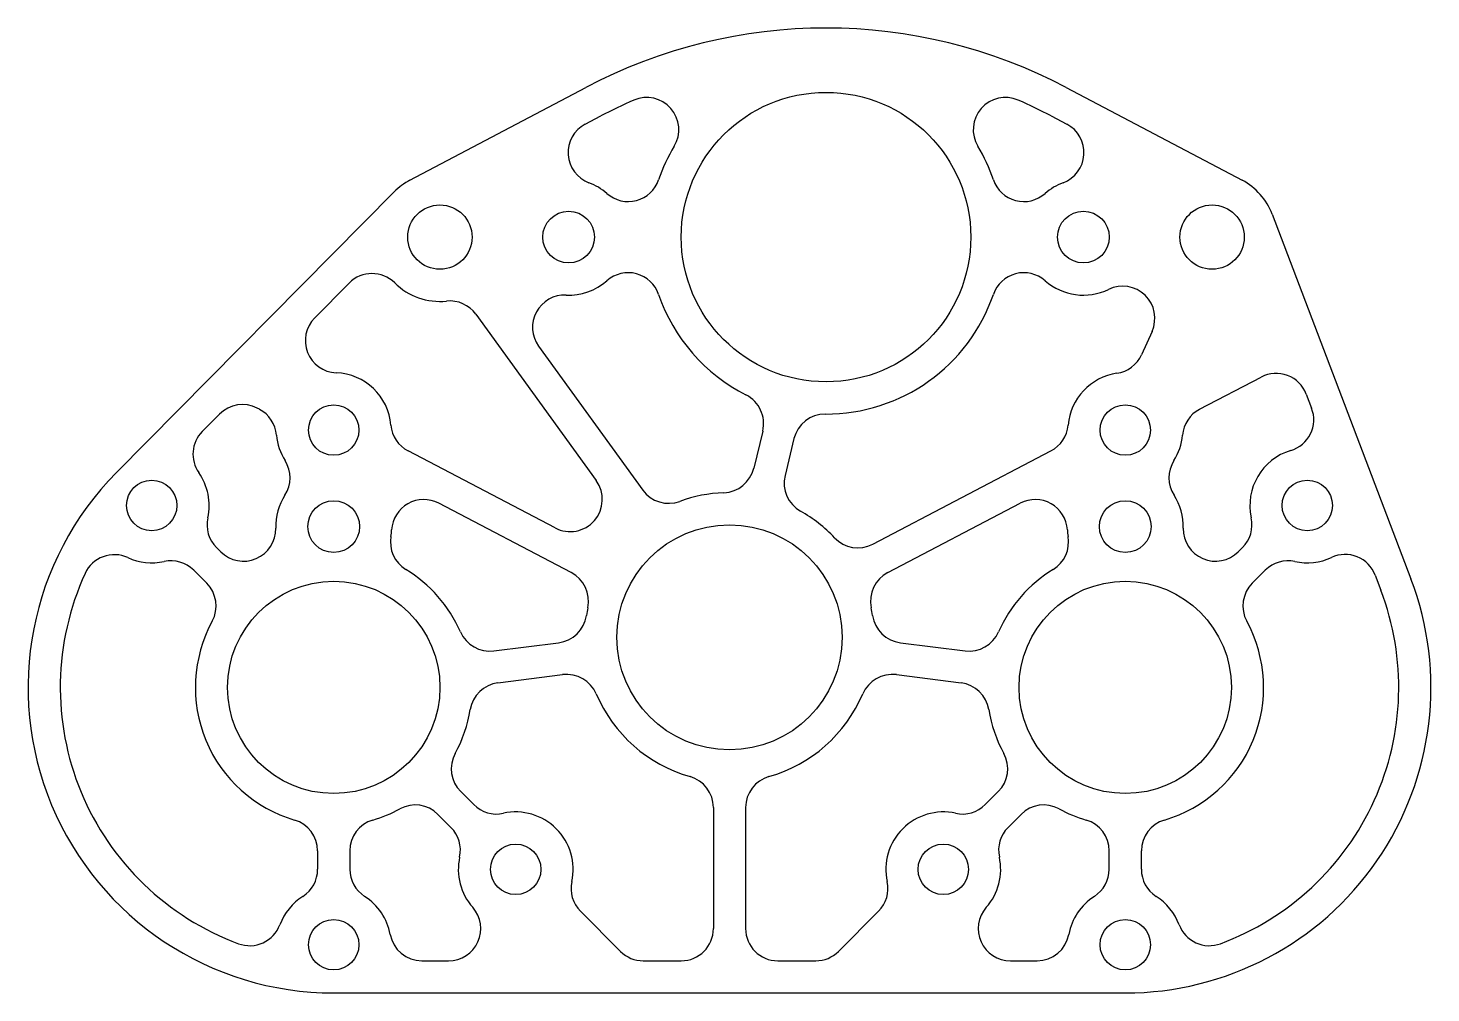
# Model space of a CAD drawing. Extents: x -4.1 to 1.35, y -2.94 to 0.81.
import ezdxf

# ---------------------------------------------------------------- set-up
doc = ezdxf.new("R2010")
doc.units = 0
doc.header["$MEASUREMENT"] = 0
doc.layers.add('VISIBLE', color=7, linetype='CONTINUOUS')

msp = doc.modelspace()

# ---------------------------------------------------------------- linework, layer by layer
at = {"layer": 'VISIBLE'}
for p, q in [((-2.6166, 0.2211), (-1.9327, 0.5817)), ((-0.0673, 0.5817), (0.6166, 0.2211)), ((-1.9356, 0.4389), (-1.8744, 0.4711)), ((-0.1256, 0.4711), (-0.0644, 0.4389)), ((-3.7568, -0.9148), (-2.6777, 0.1758)), ((0.7337, 0.0889), (1.2726, -1.3277)), ((-2.9869, -0.3144), (-2.8526, -0.1786)), ((-2.3603, -0.2998), (-1.8927, -0.9463)), ((0.2665, -0.3668), (0.226, -0.457)), ((-2.1166, -0.4234), (-1.712, -0.9829)), ((0.4514, -0.6693), (0.691, -0.5438)), ((0.8659, -0.6101), (0.8868, -0.6651)), ((-3.4235, -0.7556), (-3.3565, -0.6879)), ((-3.2014, -0.6693), (-3.2096, -0.665)), ((-1.246, -0.7539), (-1.2807, -0.8978)), ((-1.1245, -0.7832), (-1.1592, -0.9271)), ((-2.052, -1.1303), (-2.624, -0.8307)), ((-0.8181, -1.1932), (-0.126, -0.8307)), ((-1.9899, -1.3039), (-2.5048, -1.0342)), ((-0.7601, -1.3039), (-0.2452, -1.0342)), ((-3.3684, -1.206), (-3.3515, -1.2229)), ((0.6184, -1.206), (0.6015, -1.2229)), ((-3.4567, -1.2944), (-3.4062, -1.3449)), ((0.7067, -1.2944), (0.6562, -1.3449)), ((1.1336, -1.3139), (1.1558, -1.3722)), ((-2.2902, -1.6082), (-2.0391, -1.5765)), ((-0.7109, -1.5765), (-0.4598, -1.6082)), ((-2.2745, -1.7322), (-2.0234, -1.7005)), ((-0.7266, -1.7005), (-0.4755, -1.7322)), ((-2.4192, -2.1551), (-2.3687, -2.2056)), ((-0.3308, -2.1551), (-0.3813, -2.2056)), ((-1.4375, -2.2169), (-1.4375, -2.6875)), ((-1.3125, -2.2169), (-1.3125, -2.6875)), ((-2.5076, -2.2435), (-2.4571, -2.294)), ((-0.2424, -2.2435), (-0.2929, -2.294)), ((-2.9752, -2.3854), (-2.9752, -2.4568)), ((-2.8502, -2.3854), (-2.8502, -2.4568)), ((0.1002, -2.4568), (0.1002, -2.3854)), ((0.2252, -2.4568), (0.2252, -2.3854)), ((-1.9541, -2.6202), (-1.7985, -2.7759)), ((-0.7959, -2.6202), (-0.9515, -2.7759)), ((-2.5704, -2.8125), (-2.4664, -2.8125)), ((-1.7101, -2.8125), (-1.5625, -2.8125)), ((-1.1875, -2.8125), (-1.0399, -2.8125)), ((-0.2836, -2.8125), (-0.1796, -2.8125)), ((-2.9127, -2.9375), (0.1627, -2.9375))]:
    msp.add_line(p, q, dxfattribs=at)
for centre, radius in [((-1, 0), 0.5625), ((-2.5, 0), 0.125), ((0.5, 0), 0.125), ((-2, 0), 0.1005), ((0, 0), 0.1005), ((-2.9127, -0.75), 0.098), ((0.1627, -0.75), 0.098), ((-3.6198, -1.0429), 0.098), ((0.8698, -1.0429), 0.098), ((-2.9127, -1.125), 0.1005), ((0.1627, -1.125), 0.1005), ((-1.375, -1.5554), 0.4375), ((-2.9127, -1.75), 0.4125), ((0.1627, -1.75), 0.4125), ((-2.2056, -2.4571), 0.098), ((-0.5444, -2.4571), 0.098), ((-2.9127, -2.75), 0.098), ((0.1627, -2.75), 0.098)]:
    msp.add_circle(centre, radius, dxfattribs=at)
for centre, radius, start, end in [((-1, -1.1875), 2, 62.2015, 117.7985), ((-1, -1.1875), 1.875, 113.4665, 117.7985), ((-1.6969, 0.4178), 0.125, 329.058, 113.4665), ((-0.3031, 0.4178), 0.125, 66.5335, 210.942), ((-1, -1.1875), 1.875, 62.2015, 66.5335), ((-1.8773, 0.3283), 0.125, 117.7985, 249.5026), ((-0.1227, 0.3283), 0.125, 290.4974, 62.2015), ((-1, 0), 0.6875, 149.058, 161.091), ((-1, 0), 0.6875, 18.909, 30.942), ((-2.5, 0), 0.25, 117.7985, 135.3024), ((-1.7687, 0.2633), 0.125, 228.6964, 341.091), ((-0.2313, 0.2633), 0.125, 198.909, 311.3036), ((0.5, 0), 0.25, 20.8296, 62.2015), ((-2, 0), 0.2255, 48.6964, 69.5026), ((0, 0), 0.2255, 110.4974, 131.3036), ((-2.7638, -0.2666), 0.125, 45.3024, 135.3024), ((-1.7687, -0.2633), 0.125, 18.909, 131.3036), ((-0.2313, -0.2633), 0.125, 48.6964, 161.091), ((-2.5, 0), 0.25, 225.3024, 275.8771), ((-2, 0), 0.2255, 267.4926, 311.3036), ((0, 0), 0.2255, 228.6964, 295.7918), ((0.1525, -0.3156), 0.125, 335.7875, 115.7918), ((-2.4616, -0.373), 0.125, 35.8771, 95.8771), ((-2.0153, -0.3502), 0.125, 87.4926, 215.8771), ((-1, 0), 0.6875, 198.909, 243.1029), ((-1, 0), 0.6875, 269.7876, 341.091), ((-2.8981, -0.4023), 0.125, 135.3024, 267.5862), ((0.112, -0.4057), 0.125, 278.389, 335.7875), ((-2.9127, -0.75), 0.223, 4.957, 87.5862), ((0.1627, -0.75), 0.223, 98.389, 175.043), ((0.749, -0.6546), 0.125, 20.8296, 117.6445), ((-3.2676, -0.7758), 0.125, 62.3555, 135.3024), ((-1.3676, -0.7246), 0.125, 346.4452, 63.1029), ((-3.2594, -0.7801), 0.125, 4.957, 62.3555), ((-1.003, -0.8125), 0.125, 89.7876, 166.4452), ((0.5094, -0.7801), 0.125, 117.6445, 175.043), ((0.7699, -0.7095), 0.125, 286.6822, 20.8296), ((-3.3346, -0.8435), 0.125, 135.3024, 214.9584), ((-2.566, -0.7199), 0.125, 184.957, 242.3555), ((-0.184, -0.7199), 0.125, 297.6445, 355.043), ((-2.9127, -0.75), 0.223, 184.957, 212.1476), ((0.1627, -0.75), 0.223, 327.8524, 355.043), ((-3.2074, -0.9352), 0.125, 327.2079, 32.1476), ((0.4574, -0.9352), 0.125, 147.8524, 212.7921), ((0.8698, -1.0429), 0.223, 106.6822, 192.3985), ((-2.9127, -1.75), 1.1875, 135.3024, 270), ((-3.6198, -1.0429), 0.223, 347.6015, 34.9584), ((-1.4023, -0.8685), 0.125, 272.2718, 346.4452), ((-1.994, -1.0196), 0.125, 242.3555, 35.8771), ((-1.0377, -0.9564), 0.125, 166.4452, 240.6186), ((-2.9127, -1.125), 0.2255, 147.2079, 181.547), ((-2.5628, -1.1449), 0.125, 62.3555, 176.7372), ((-1.6107, -0.9096), 0.125, 215.8771, 290.0505), ((-1.375, -1.5554), 0.5625, 92.2718, 110.0505), ((-0.1872, -1.1449), 0.125, 3.2628, 117.6445), ((0.1627, -1.125), 0.2255, 358.453, 32.7921), ((-1.375, -1.5554), 0.5625, 43.4712, 60.6186), ((-3.28, -1.1176), 0.125, 167.6015, 225), ((-3.2631, -1.1345), 0.125, 225, 1.547), ((-2.9127, -1.125), 0.2255, 350.2005, 356.7372), ((0.1627, -1.125), 0.2255, 183.2628, 189.7995), ((0.5131, -1.1345), 0.125, 178.453, 315), ((0.53, -1.1176), 0.125, 315, 12.3985), ((-2.5674, -1.1847), 0.125, 170.2005, 238.578), ((-0.8761, -1.0824), 0.125, 223.4712, 297.6445), ((-0.1826, -1.1847), 0.125, 301.422, 9.7995), ((-3.7649, -1.3592), 0.125, 65.3641, 155.365), ((-3.6198, -1.0429), 0.223, 245.3641, 282.3985), ((0.8698, -1.0429), 0.223, 257.6015, 294.977), ((1.0168, -1.3583), 0.125, 20.8296, 114.977), ((-2.9127, -1.75), 1.0625, 155.365, 249.635), ((-3.5451, -1.3828), 0.125, 45, 102.3985), ((-2.9127, -1.75), 0.5375, 23.6516, 58.578), ((-2.0479, -1.4146), 0.125, 348.1821, 62.3555), ((-0.7021, -1.4146), 0.125, 117.6445, 191.8179), ((0.1627, -1.75), 0.5375, 121.422, 156.3484), ((0.7951, -1.3828), 0.125, 77.6015, 135), ((-3.4946, -1.4333), 0.125, 331.4405, 45), ((0.1627, -1.75), 1.1875, 270, 20.8296), ((0.7446, -1.4333), 0.125, 135, 208.5595), ((0.1627, -1.75), 1.0625, 290.365, 20.8296), ((-2.0547, -1.4524), 0.125, 277.2112, 351.3845), ((-1.375, -1.5554), 0.5625, 168.1821, 171.3845), ((-1.375, -1.5554), 0.5625, 8.6155, 11.8179), ((-0.6953, -1.4524), 0.125, 188.6155, 262.7888), ((-2.9127, -1.75), 0.5375, 151.4405, 253.5595), ((0.1627, -1.75), 0.5375, 286.4405, 28.5595), ((-2.3059, -1.4842), 0.125, 203.6516, 277.2112), ((-0.4441, -1.4842), 0.125, 262.7888, 336.3484), ((-2.2588, -1.8563), 0.125, 97.2112, 170.7707), ((-2.0077, -1.8245), 0.125, 23.0378, 97.2112), ((-0.7423, -1.8245), 0.125, 82.7888, 156.9622), ((-0.4912, -1.8563), 0.125, 9.2293, 82.7888), ((-1.375, -1.5554), 0.5625, 203.0378, 254.1734), ((-1.375, -1.5554), 0.5625, 285.8266, 336.9622), ((-2.9127, -1.75), 0.5375, 331.4405, 350.7707), ((0.1627, -1.75), 0.5375, 189.2293, 208.5595), ((-2.3309, -2.0667), 0.125, 151.4405, 225), ((-0.4191, -2.0667), 0.125, 315, 28.5595), ((-1.5625, -2.2169), 0.125, 0, 74.1734), ((-1.1875, -2.2169), 0.125, 105.8266, 180), ((-2.9127, -1.75), 0.5375, 286.4405, 298.5595), ((-2.596, -2.3319), 0.125, 45, 118.5595), ((-2.2804, -2.1172), 0.125, 225, 282.3985), ((-2.2056, -2.4571), 0.223, 347.6015, 102.3985), ((-0.5444, -2.4571), 0.223, 77.6015, 192.3985), ((-0.4696, -2.1172), 0.125, 257.6015, 315), ((-0.154, -2.3319), 0.125, 61.4405, 135), ((0.1627, -1.75), 0.5375, 241.4405, 253.5595), ((-3.1002, -2.3854), 0.125, 0, 73.5595), ((-2.7252, -2.3854), 0.125, 106.4405, 180), ((-0.0248, -2.3854), 0.125, 0, 73.5595), ((0.3502, -2.3854), 0.125, 106.4405, 180), ((-2.5455, -2.3824), 0.125, 347.6015, 45), ((-0.2045, -2.3824), 0.125, 135, 192.3985), ((-2.2056, -2.4571), 0.223, 167.6015, 221.4564), ((-0.5444, -2.4571), 0.223, 318.5436, 12.3985), ((-3.1002, -2.4568), 0.125, 302.6015, 0), ((-2.7252, -2.4568), 0.125, 180, 237.3985), ((-1.8657, -2.5318), 0.125, 167.6015, 225), ((-0.8843, -2.5318), 0.125, 315, 12.3985), ((-0.0248, -2.4568), 0.125, 302.6015, 0), ((0.3502, -2.4568), 0.125, 180, 237.3985), ((-2.9127, -2.75), 0.223, 122.6015, 159.6359), ((-2.9127, -2.75), 0.223, 10.3463, 57.3985), ((-2.4664, -2.6875), 0.125, 270, 41.4564), ((-0.2836, -2.6875), 0.125, 138.5436, 270), ((0.1627, -2.75), 0.223, 122.6015, 169.6537), ((0.1627, -2.75), 0.223, 20.3641, 57.3985), ((-3.239, -2.6289), 0.125, 249.635, 339.6359), ((-2.5704, -2.6875), 0.125, 190.3463, 270), ((-1.5625, -2.6875), 0.125, 270, 0), ((-1.1875, -2.6875), 0.125, 180, 270), ((-0.1796, -2.6875), 0.125, 270, 349.6537), ((0.489, -2.6289), 0.125, 200.3641, 290.365), ((-1.7101, -2.6875), 0.125, 225, 270), ((-1.0399, -2.6875), 0.125, 270, 315)]:
    msp.add_arc(centre, radius, start, end, dxfattribs=at)

doc.saveas('drawing.dxf')
